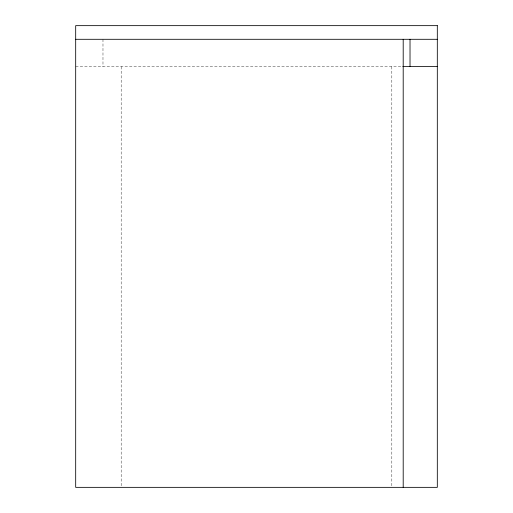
<?xml version="1.0" encoding="UTF-8"?>
<svg xmlns="http://www.w3.org/2000/svg" width="513" height="513" viewBox="0 0 513 513"><rect width="100%" height="100%" fill="white"/><g stroke="black" fill="none" stroke-linecap="round" stroke-linejoin="round"><path stroke-width="0.38" stroke-dasharray="2.56 1.92" d="M75.687 66.587L402.198 66.587M391.823 66.587L391.823 487.35M121.177 66.587L121.177 486.548M102.978 39.296L102.978 66.587"/><path stroke-width="0.77" d="M75.687 39.296L437.313 39.296M402.827 66.587L437.313 66.587M410.022 39.296L410.022 66.587M403.199 39.296L403.199 487.35M437.313 25.65L75.687 25.65L75.687 487.35L437.313 487.35L437.313 25.65"/></g></svg>
